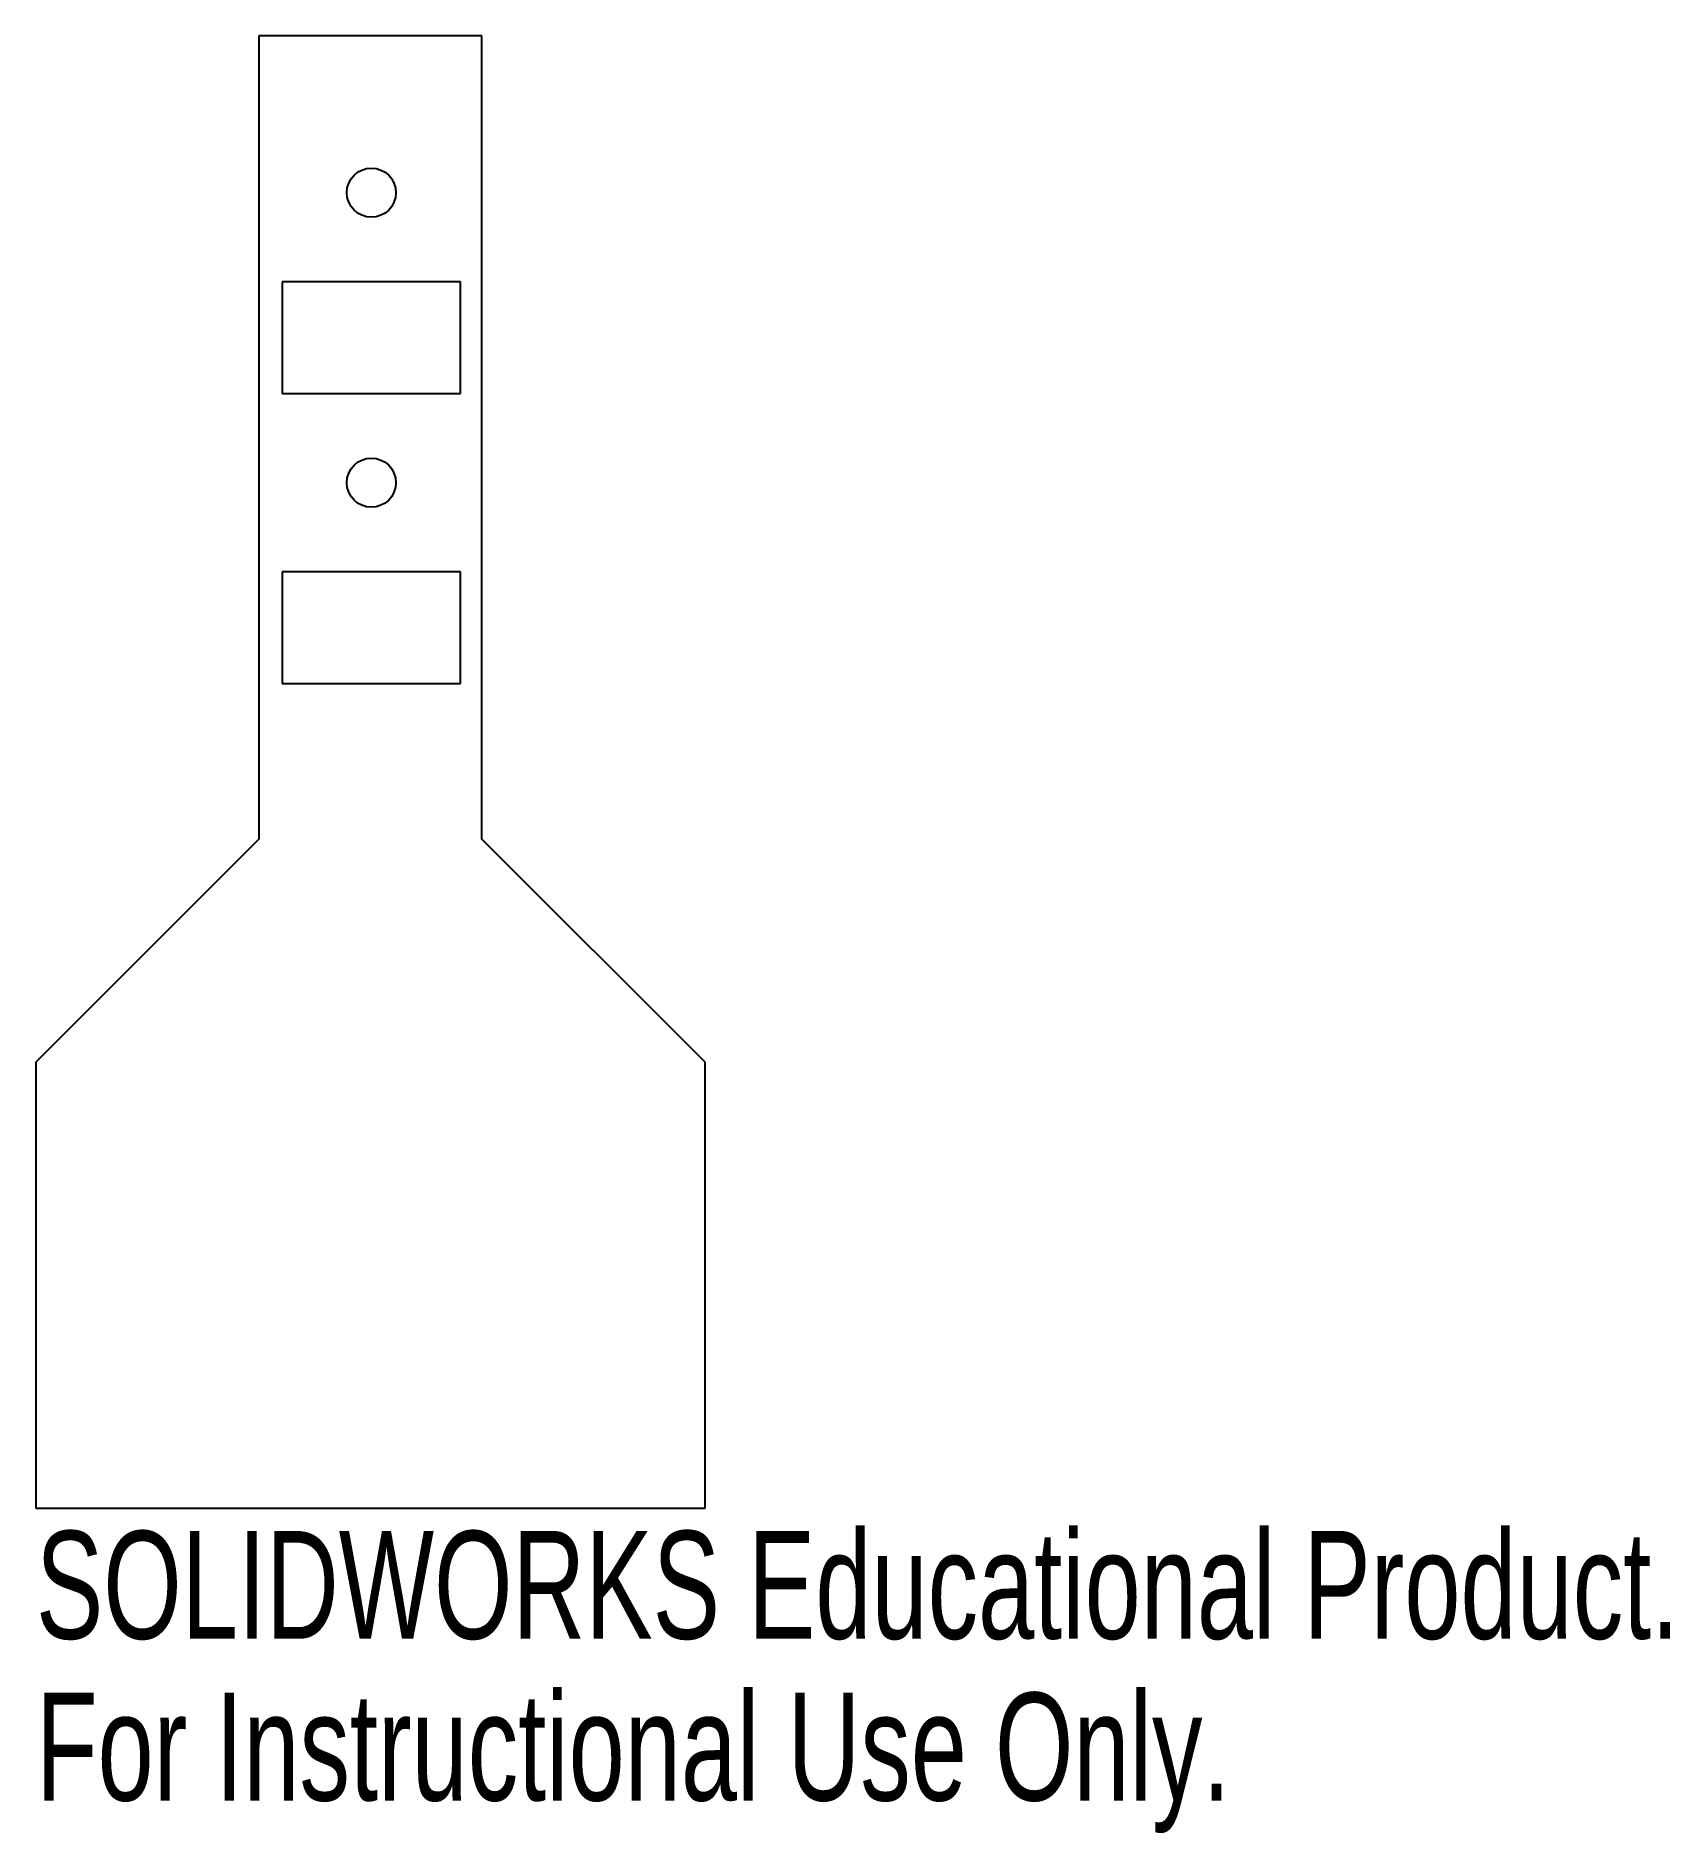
# Model space of a CAD drawing. Header units: millimetres. Extents: x -44.1 to 29.2, y -73.8 to 6.7.
import ezdxf

# ---------------------------------------------------------------- set-up
doc = ezdxf.new("R2010")
doc.units = ezdxf.units.MM
doc.styles.add('SLDTEXTSTYLE0', font='TXT', dxfattribs={"width": 0.7})

msp = doc.modelspace()

# ---------------------------------------------------------------- linework, layer by layer
at = {"color": 7, "linetype": 'Continuous', "lineweight": 25}
for p, q in [((-34.052, 6.747), (-34.052, -29.253)), ((-24.052, 6.747), (-34.052, 6.747)), ((-24.052, -29.253), (-24.052, 6.747)), ((-25.013, -4.279), (-33.013, -4.279)), ((-33.013, -4.279), (-33.013, -9.279)), ((-25.013, -9.279), (-25.013, -4.279)), ((-33.013, -9.279), (-25.013, -9.279)), ((-25.013, -17.279), (-33.013, -17.279)), ((-33.013, -17.279), (-33.013, -22.279)), ((-25.013, -22.279), (-25.013, -17.279)), ((-33.013, -22.279), (-25.013, -22.279)), ((-34.052, -29.253), (-44.052, -39.253)), ((-14.052, -39.253), (-24.052, -29.253)), ((-44.052, -39.253), (-44.052, -59.253)), ((-14.052, -59.253), (-14.052, -39.253)), ((-44.052, -59.253), (-14.052, -59.253))]:
    msp.add_line(p, q, dxfattribs=at)
for centre in [(-29.013, -0.279), (-29.013, -13.279)]:
    msp.add_circle(centre, 1.1, dxfattribs=at)

# ---------------------------------------------------------------- texts
at = {"color": 7, "linetype": 'Continuous', "char_height": 4.83362, "attachment_point": 1, "style": 'SLDTEXTSTYLE0'}
for s, insert in [('SOLIDWORKS Educational Product.', (-44.052, -60.273)), ('For Instructional Use Only.', (-44.052, -67.523))]:
    msp.add_mtext(s, dxfattribs=dict(at, insert=insert))

doc.saveas('drawing.dxf')
